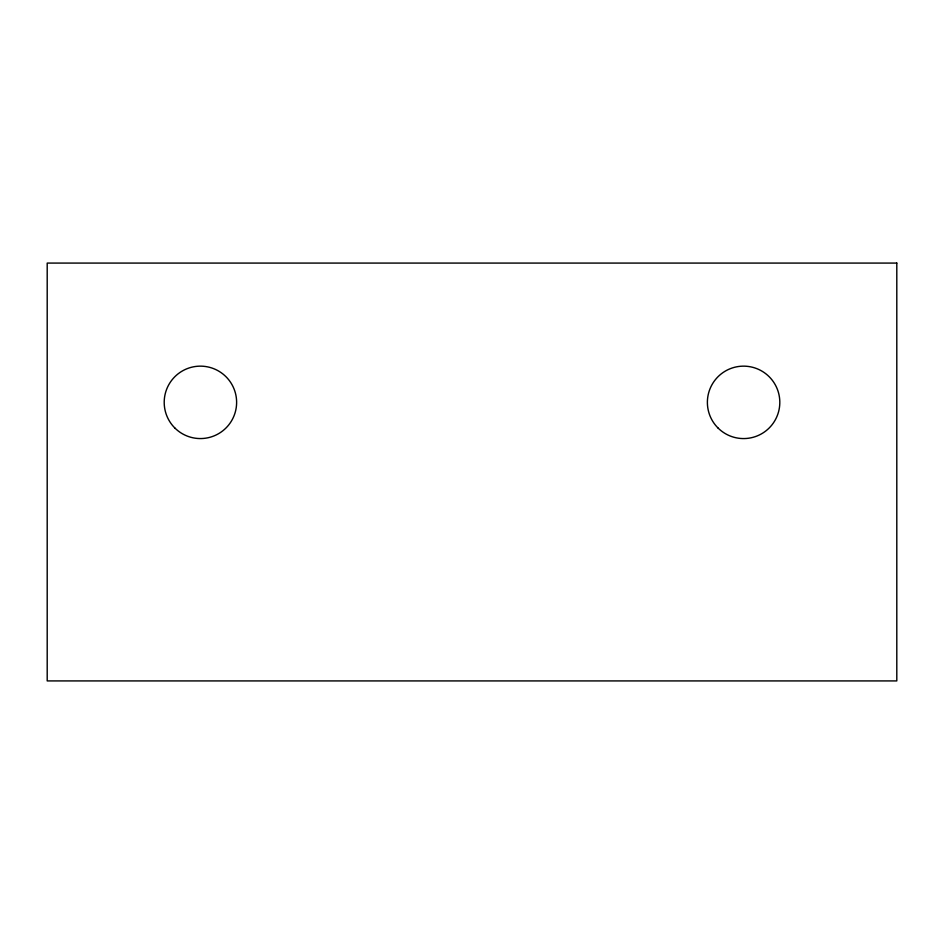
<?xml version="1.0" encoding="UTF-8"?>
<svg xmlns="http://www.w3.org/2000/svg" width="944" height="944" viewBox="0 0 944 944"><rect width="100%" height="100%" fill="white"/><g stroke="black" fill="none" stroke-linecap="round" stroke-linejoin="round"><path stroke-width="1.42" d="M896.8 263.081L47.2 263.081L47.2 680.919L896.8 680.919L896.8 263.081M174.805 427.962A36.214 36.214 0 0 0 235.386 411.737A36.214 36.214 0 0 0 191.03 367.381A36.214 36.214 0 0 0 174.805 427.962M717.983 427.962A36.214 36.214 0 0 0 778.576 411.737A36.214 36.214 0 0 0 734.22 367.381A36.214 36.214 0 0 0 717.983 427.962"/></g></svg>
